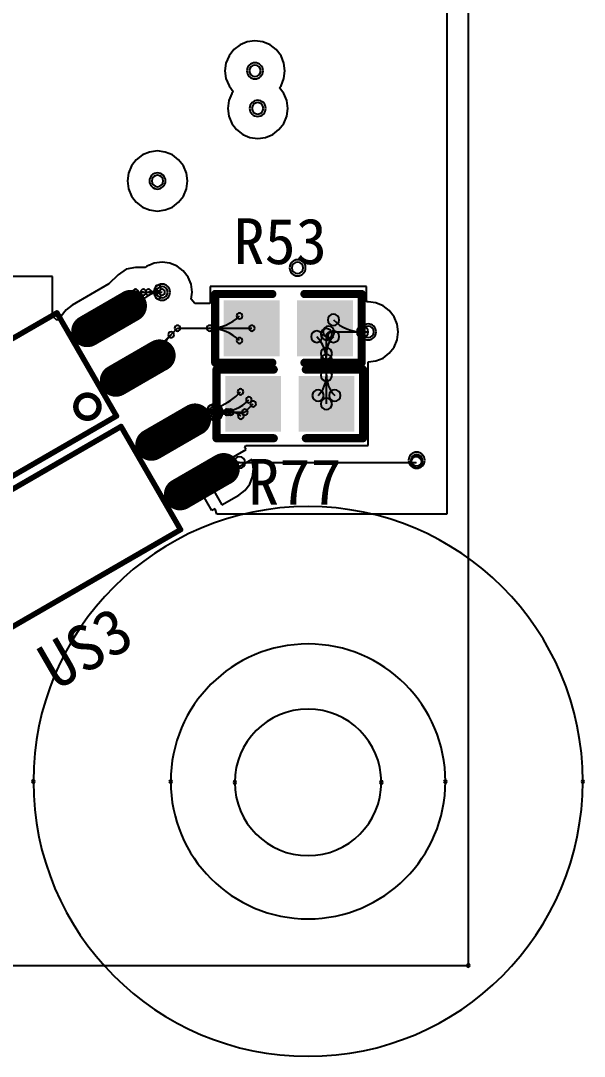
# Model space of a CAD drawing. Header units: inches. Extents: x 32166 to 66782, y 2386 to 7162.
# Drawn here: x 34130.1 to 34185.5, y 3749.4 to 3851.2 of the extents above; entities that cross this region are included whole.
import ezdxf

# ---------------------------------------------------------------- set-up
doc = ezdxf.new("R2010")
doc.units = ezdxf.units.IN
doc.header["$LTSCALE"] = 0.64311
doc.header["$MEASUREMENT"] = 0
for name, color, linetype in [('KEEPOUTLAYER', 6, 'CONTINUOUS'), ('MULTILAYER', 9, 'CONTINUOUS'), ('TOPLAYER', 1, 'CONTINUOUS'), ('TOPOVERLAY', 2, 'CONTINUOUS'), ('TOPPASTE', 8, 'CONTINUOUS'), ('TOPSOLDER', 216, 'CONTINUOUS')]:
    doc.layers.add(name, color=color, linetype=linetype)
doc.styles.get("Standard").update_dxf_attribs({"font": 'txt', "width": 0.8})

msp = doc.modelspace()

# ---------------------------------------------------------------- linework, layer by layer
at = {"layer": 'KEEPOUTLAYER'}
for p, q in [((34174.11, 3758.35), (34174.11, 3965.35)), ((32666.61, 3758.35), (34174.11, 3758.35))]:
    msp.add_line(p, q, dxfattribs=at)
for centre, radius, start, end in [((34158.36, 3776.35), 7.2, 0, 180), ((34151.16, 3776.35), 0.143, 0, 180), ((34151.16, 3776.35), 0.143, 180, 0), ((34158.36, 3776.35), 7.2, 180, 0), ((34165.56, 3776.35), 0.143, 0, 180), ((34165.56, 3776.35), 0.143, 180, 0), ((34174.11, 3758.35), 0.143, 0, 180), ((34174.11, 3758.35), 0.143, 0, 180), ((34174.11, 3758.35), 0.143, 180, 0), ((34174.11, 3758.35), 0.143, 180, 0)]:
    msp.add_arc(centre, radius, start, end, dxfattribs=at)
at = {"layer": 'MULTILAYER'}
for centre, start, end in [((34153.14, 3846.24), 0, 180), ((34153.14, 3846.24), 180, 0), ((34153.41, 3842.55), 0, 180), ((34153.41, 3842.55), 180, 0), ((34143.56, 3835.42), 0, 180), ((34143.56, 3835.42), 180, 0), ((34157.33, 3826.89), 0, 180), ((34157.33, 3826.89), 180, 0), ((34144.01, 3824.5), 0, 180), ((34144.01, 3824.5), 180, 0), ((34164.26, 3820.59), 0, 180), ((34164.26, 3820.59), 180, 0), ((34149.18, 3812.71), 0, 180), ((34149.18, 3812.71), 180, 0), ((34169.03, 3807.99), 0, 180), ((34169.03, 3807.99), 180, 0)]:
    msp.add_arc(centre, 0.562, start, end, dxfattribs=at)
at = {"layer": 'TOPLAYER'}
for p, q in [((34171.99, 3871.84), (34171.99, 3802.68)), ((34152.38, 3849.09), (34151.67, 3848.79)), ((34153.14, 3849.19), (34152.38, 3849.09)), ((34153.91, 3849.09), (34153.14, 3849.19)), ((34154.62, 3848.79), (34153.91, 3849.09)), ((34151.06, 3848.33), (34150.59, 3847.71)), ((34151.67, 3848.79), (34151.06, 3848.33)), ((34155.23, 3848.33), (34154.62, 3848.79)), ((34155.7, 3847.71), (34155.23, 3848.33)), ((34150.29, 3847), (34150.19, 3846.24)), ((34150.59, 3847.71), (34150.29, 3847)), ((34155.99, 3847), (34155.7, 3847.71)), ((34156.09, 3846.24), (34155.99, 3847)), ((34150.19, 3846.24), (34150.29, 3845.48)), ((34155.99, 3845.48), (34156.09, 3846.24)), ((34150.29, 3845.48), (34150.59, 3844.76)), ((34155.7, 3844.76), (34155.99, 3845.48)), ((34150.86, 3844.02), (34150.56, 3843.31)), ((34150.59, 3844.76), (34151.01, 3844.22)), ((34151.01, 3844.22), (34150.86, 3844.02)), ((34155.55, 3844.57), (34155.7, 3844.76)), ((34155.97, 3844.02), (34155.55, 3844.57)), ((34156.26, 3843.31), (34155.97, 3844.02)), ((34150.56, 3843.31), (34150.46, 3842.55)), ((34156.36, 3842.55), (34156.26, 3843.31)), ((34150.46, 3842.55), (34150.56, 3841.79)), ((34150.56, 3841.79), (34150.86, 3841.07)), ((34155.97, 3841.07), (34156.26, 3841.79)), ((34156.26, 3841.79), (34156.36, 3842.55)), ((34150.86, 3841.07), (34151.33, 3840.46)), ((34155.5, 3840.46), (34155.97, 3841.07)), ((34151.33, 3840.46), (34151.94, 3839.99)), ((34151.94, 3839.99), (34152.65, 3839.7)), ((34154.18, 3839.7), (34154.89, 3839.99)), ((34154.89, 3839.99), (34155.5, 3840.46)), ((34152.65, 3839.7), (34153.41, 3839.6)), ((34153.41, 3839.6), (34154.18, 3839.7)), ((34142.08, 3837.97), (34141.47, 3837.5)), ((34142.79, 3838.26), (34142.08, 3837.97)), ((34143.56, 3838.37), (34142.79, 3838.26)), ((34144.32, 3838.26), (34143.56, 3838.37)), ((34145.03, 3837.97), (34144.32, 3838.26)), ((34145.64, 3837.5), (34145.03, 3837.97)), ((34141, 3836.89), (34140.71, 3836.18)), ((34141.47, 3837.5), (34141, 3836.89)), ((34146.11, 3836.89), (34145.64, 3837.5)), ((34146.41, 3836.18), (34146.11, 3836.89)), ((34140.71, 3836.18), (34140.61, 3835.42)), ((34146.51, 3835.42), (34146.41, 3836.18)), ((34140.61, 3835.42), (34140.71, 3834.65)), ((34140.71, 3834.65), (34141, 3833.94)), ((34146.11, 3833.94), (34146.41, 3834.65)), ((34146.41, 3834.65), (34146.51, 3835.42)), ((34141, 3833.94), (34141.47, 3833.33)), ((34145.64, 3833.33), (34146.11, 3833.94)), ((34141.47, 3833.33), (34142.08, 3832.86)), ((34142.08, 3832.86), (34142.79, 3832.57)), ((34144.32, 3832.57), (34145.03, 3832.86)), ((34145.03, 3832.86), (34145.64, 3833.33)), ((34142.79, 3832.57), (34143.56, 3832.46)), ((34143.56, 3832.46), (34144.32, 3832.57)), ((34140.47, 3826.74), (34139.69, 3826.21)), ((34141.4, 3826.92), (34140.47, 3826.74)), ((34142.35, 3826.92), (34141.4, 3826.92)), ((34142.53, 3827.06), (34142.35, 3826.92)), ((34142.67, 3827.12), (34142.53, 3827.06)), ((34142.69, 3827.13), (34142.67, 3827.12)), ((34142.71, 3827.13), (34142.69, 3827.13)), ((34143.24, 3827.35), (34142.71, 3827.13)), ((34144.01, 3827.45), (34143.24, 3827.35)), ((34144.77, 3827.35), (34144.01, 3827.45)), ((34145.48, 3827.06), (34144.77, 3827.35)), ((34146.09, 3826.59), (34145.48, 3827.06)), ((34146.56, 3825.98), (34146.09, 3826.59)), ((34133.25, 3826.03), (34127.27, 3826.03)), ((34133.25, 3822.14), (34133.25, 3826.03)), ((34139.69, 3826.21), (34138.77, 3825.3)), ((34146.86, 3825.27), (34146.56, 3825.98)), ((34138.77, 3825.3), (34135.19, 3823.23)), ((34138.36, 3821.46), (34141.4, 3824.5)), ((34141.4, 3824.5), (34144.01, 3824.5)), ((34146.96, 3824.5), (34146.86, 3825.27)), ((34146.86, 3823.8), (34146.96, 3824.5)), ((34164.11, 3825.04), (34148.74, 3825.04)), ((34148.74, 3825.04), (34148.74, 3823.42)), ((34164.11, 3823.54), (34164.11, 3825.04)), ((34147.24, 3823.37), (34146.86, 3823.8)), ((34164.26, 3823.54), (34164.11, 3823.54)), ((34165.02, 3823.44), (34164.26, 3823.54)), ((34134.58, 3822.76), (34134.11, 3822.15)), ((34135.19, 3823.23), (34134.58, 3822.76)), ((34148.69, 3823.37), (34147.24, 3823.37)), ((34148.74, 3823.42), (34148.69, 3823.38)), ((34148.69, 3823.38), (34148.69, 3823.38)), ((34148.69, 3823.38), (34148.69, 3823.37)), ((34165.73, 3823.14), (34165.02, 3823.44)), ((34166.34, 3822.68), (34165.73, 3823.14)), ((34166.81, 3822.06), (34166.34, 3822.68)), ((34133.67, 3821.75), (34133.25, 3822.14)), ((34133.95, 3821.77), (34133.67, 3821.75)), ((34134.11, 3822.15), (34133.95, 3821.77)), ((34167.11, 3821.35), (34166.81, 3822.06)), ((34141.17, 3816.59), (34145.53, 3820.95)), ((34145.53, 3820.95), (34152.83, 3820.95)), ((34160.16, 3820.36), (34160.39, 3820.59)), ((34160.39, 3820.59), (34164.26, 3820.59)), ((34167.21, 3820.59), (34167.11, 3821.35)), ((34167.11, 3819.83), (34167.21, 3820.59)), ((34160.16, 3813.52), (34160.16, 3820.36)), ((34166.81, 3819.11), (34167.11, 3819.83)), ((34165.73, 3818.03), (34166.34, 3818.5)), ((34166.34, 3818.5), (34166.81, 3819.11)), ((34164.25, 3817.63), (34164.26, 3817.64)), ((34164.25, 3817.61), (34164.25, 3817.63)), ((34164.25, 3809.44), (34164.25, 3817.61)), ((34164.25, 3817.61), (34164.25, 3817.61)), ((34164.26, 3817.64), (34165.02, 3817.74)), ((34165.02, 3817.74), (34165.73, 3818.03)), ((34152.15, 3812.71), (34152.96, 3813.52)), ((34145.11, 3810.75), (34147.07, 3812.71)), ((34147.07, 3812.71), (34152.15, 3812.71)), ((34152.15, 3809.2), (34152.23, 3809.44)), ((34152.23, 3809.44), (34164.25, 3809.44)), ((34147.63, 3806.37), (34152.26, 3809.05)), ((34152.26, 3809.05), (34152.15, 3809.2)), ((34147.92, 3805.88), (34149.8, 3807.76)), ((34152.84, 3808.06), (34148.7, 3805.67)), ((34149.8, 3807.76), (34168.98, 3807.76)), ((34152.91, 3807.88), (34152.84, 3808.06)), ((34153.01, 3807.12), (34152.91, 3807.88)), ((34168.98, 3807.76), (34169.03, 3807.81)), ((34147.92, 3805.88), (34147.63, 3806.37)), ((34152.62, 3805.64), (34152.91, 3806.35)), ((34152.91, 3806.35), (34153.01, 3807.12)), ((34147.42, 3805.6), (34147.92, 3805.88)), ((34148.9, 3803.04), (34147.42, 3805.6)), ((34148.7, 3805.67), (34149.89, 3803.61)), ((34152.15, 3805.03), (34152.62, 3805.64)), ((34149.89, 3803.61), (34151.54, 3804.56)), ((34151.54, 3804.56), (34152.15, 3805.03)), ((34149.23, 3803.23), (34148.9, 3803.04)), ((34149.38, 3802.68), (34149.23, 3803.23)), ((34171.99, 3802.68), (34149.38, 3802.68))]:
    msp.add_line(p, q, dxfattribs=at)
at = {"layer": 'TOPLAYER', "const_width": 2.25}
for points in [[(34136.66, 3820.67), (34140.95, 3823.15)], [(34139.47, 3815.8), (34143.76, 3818.28)], [(34147.25, 3811.99), (34142.96, 3809.51)], [(34150.06, 3807.12), (34145.77, 3804.64)]]:
    msp.add_lwpolyline(points, dxfattribs=at)
at = {"layer": 'TOPLAYER', "const_width": 1.12}
for points in [[(34141.44, 3823.43, 1), (34140.46, 3822.87, 1)], [(34137.15, 3820.96, 1), (34136.17, 3820.39, 1)], [(34144.25, 3818.56, 1), (34143.27, 3818, 1)], [(34139.96, 3816.08, 1), (34138.99, 3815.52, 1)], [(34146.76, 3811.71, 1), (34147.74, 3812.27, 1)], [(34142.47, 3809.23, 1), (34143.45, 3809.8, 1)], [(34149.57, 3806.84, 1), (34150.55, 3807.4, 1)], [(34145.29, 3804.36, 1), (34146.26, 3804.92, 1)]]:
    msp.add_lwpolyline(points, format="xyb", close=True, dxfattribs=at)
at = {"layer": 'TOPLAYER'}
for centre, radius, start, end in [((34153.14, 3846.24), 0.562, 0, 180), ((34153.14, 3846.24), 0.562, 180, 0), ((34153.41, 3842.55), 0.562, 0, 180), ((34153.41, 3842.55), 0.562, 180, 0), ((34143.56, 3835.42), 0.562, 0, 180), ((34143.56, 3835.42), 0.562, 180, 0), ((34157.33, 3826.89), 0.562, 0, 180), ((34157.33, 3826.89), 0.562, 180, 0), ((34142.18, 3822.55), 1.96, 89.9999, 153.9309), ((34142.51, 3823.39), 1.58, 134.9999, 198.9499), ((34141.4, 3824.5), 0.286, 0, 180), ((34141.4, 3824.5), 0.286, 0, 180), ((34141.4, 3824.5), 0.286, 0, 180), ((34141.4, 3824.5), 0.286, 0, 180), ((34141.4, 3824.5), 0.286, 180, 0), ((34141.4, 3824.5), 0.286, 180, 0), ((34141.4, 3824.5), 0.286, 180, 0), ((34141.4, 3824.5), 0.286, 180, 0), ((34141.91, 3823.99), 0.726, 134.9999, 221.1809), ((34144.01, 3821.65), 2.85, 90, 153.931), ((34142.18, 3824.5), 0.286, 0, 180), ((34142.18, 3824.5), 0.286, 180, 0), ((34142.67, 3824.5), 0.286, 0, 180), ((34142.67, 3824.5), 0.286, 0, 180), ((34142.67, 3824.5), 0.286, 180, 0), ((34142.67, 3824.5), 0.286, 180, 0), ((34142.67, 3825.84), 1.34, 270.0004, 315.0004), ((34142.67, 3823.17), 1.34, 44.9996, 89.9996), ((34143.62, 3824.9), 0.286, 0, 180), ((34143.62, 3824.9), 0.286, 180, 0), ((34144.01, 3824.5), 0.562, 0, 180), ((34144.01, 3824.5), 0.562, 180, 0), ((34144.01, 3824.5), 0.286, 0, 180), ((34144.01, 3824.5), 0.286, 0, 180), ((34144.01, 3824.5), 0.286, 180, 0), ((34144.01, 3824.5), 0.286, 180, 0), ((34140.42, 3823.41), 0.286, 0, 180), ((34141.37, 3823.51), 0.286, 0, 180), ((34141.37, 3823.51), 0.286, 180, 0), ((34143.62, 3824.11), 0.286, 0, 180), ((34143.62, 3824.11), 0.286, 180, 0), ((34140.42, 3823.41), 0.286, 180, 0), ((34141.02, 3822.88), 0.286, 0, 180), ((34141.02, 3822.88), 0.286, 180, 0), ((34141.45, 3822.91), 0.286, 0, 180), ((34141.45, 3822.91), 0.286, 180, 0), ((34151.62, 3822.16), 0.286, 0, 180), ((34138.36, 3821.46), 0.286, 0, 180), ((34138.36, 3821.46), 0.286, 180, 0), ((34148.69, 3825.09), 4.14, 270, 315), ((34151.62, 3822.16), 0.286, 180, 0), ((34160.85, 3821.77), 0.562, 0, 180), ((34160.85, 3821.77), 0.562, 180, 0), ((34163.7, 3824.62), 4.03, 225.0001, 270.0001), ((34144.9, 3820.32), 0.286, 0, 180), ((34145.53, 3820.95), 0.286, 0, 180), ((34145.53, 3820.95), 0.286, 0, 180), ((34145.53, 3820.95), 0.286, 180, 0), ((34145.53, 3820.95), 0.286, 180, 0), ((34148.69, 3820.95), 0.286, 0, 180), ((34148.69, 3820.95), 0.286, 0, 180), ((34148.69, 3820.95), 0.286, 180, 0), ((34148.69, 3820.95), 0.286, 180, 0), ((34148.69, 3816.81), 4.14, 45, 90), ((34152.83, 3820.95), 0.286, 0, 180), ((34152.83, 3820.95), 0.286, 180, 0), ((34159.21, 3820.13), 0.562, 0, 180), ((34160.16, 3820.36), 0.562, 0, 180), ((34160.16, 3820.36), 0.562, 0, 180), ((34160.39, 3820.59), 0.562, 0, 180), ((34160.39, 3820.59), 0.562, 0, 180), ((34160.39, 3820.59), 0.562, 180, 0), ((34160.39, 3820.59), 0.562, 180, 0), ((34160.85, 3820.13), 0.562, 0, 180), ((34163.7, 3820.59), 0.562, 0, 180), ((34163.7, 3820.59), 0.562, 180, 0), ((34164.26, 3820.59), 0.562, 0, 180), ((34164.26, 3820.59), 0.562, 0, 180), ((34164.26, 3820.59), 0.562, 180, 0), ((34164.26, 3820.59), 0.562, 180, 0), ((34147.39, 3817.83), 3.52, 135, 180), ((34144.9, 3820.32), 0.286, 180, 0), ((34151.62, 3819.74), 0.286, 0, 180), ((34151.62, 3819.74), 0.286, 180, 0), ((34159.21, 3820.13), 0.562, 180, 0), ((34156.9, 3817.82), 3.26, 359.9999, 44.9999), ((34160.16, 3820.36), 0.562, 180, 0), ((34160.16, 3820.36), 0.562, 180, 0), ((34162.5, 3818.47), 2.34, 135.0001, 180.0001), ((34160.85, 3820.13), 0.562, 180, 0), ((34160.16, 3818.47), 0.562, 0, 180), ((34160.16, 3818.47), 0.562, 180, 0), ((34160.16, 3817.82), 0.562, 0, 180), ((34143.86, 3817.83), 0.286, 0, 180), ((34143.86, 3817.83), 0.286, 180, 0), ((34160.16, 3817.82), 0.562, 180, 0), ((34141.17, 3816.59), 0.286, 0, 180), ((34141.17, 3816.59), 0.286, 180, 0), ((34157.36, 3816.33), 2.8, 315.0002, 0.0002), ((34160.16, 3816.33), 0.562, 0, 180), ((34160.16, 3816.33), 0.562, 0, 180), ((34160.16, 3816.33), 0.562, 180, 0), ((34160.16, 3816.33), 0.562, 180, 0), ((34162.97, 3816.33), 2.8, 179.9998, 224.9998), ((34147.07, 3819.14), 6.43, 270, 316.37), ((34151.72, 3814.71), 0.286, 0, 180), ((34151.72, 3814.71), 0.286, 180, 0), ((34159.34, 3814.35), 0.562, 0, 180), ((34159.34, 3814.35), 0.562, 180, 0), ((34160.98, 3814.35), 0.562, 0, 180), ((34160.98, 3814.35), 0.562, 180, 0), ((34148.79, 3813.11), 0.286, 0, 180), ((34149.18, 3812.71), 0.562, 0, 180), ((34149.57, 3813.11), 0.286, 0, 180), ((34149.74, 3816.6), 3.88, 270, 316.37), ((34152.55, 3813.92), 0.286, 0, 180), ((34152.55, 3813.92), 0.286, 180, 0), ((34152.96, 3813.52), 0.286, 0, 180), ((34152.96, 3813.52), 0.286, 180, 0), ((34160.16, 3813.52), 0.562, 0, 180), ((34160.16, 3813.52), 0.562, 180, 0), ((34147.07, 3812.71), 0.286, 0, 180), ((34147.07, 3812.71), 0.286, 0, 180), ((34147.07, 3812.71), 0.286, 0, 180), ((34147.07, 3812.71), 0.286, 180, 0), ((34147.07, 3812.71), 0.286, 180, 0), ((34147.07, 3812.71), 0.286, 180, 0), ((34147.85, 3812.71), 0.286, 0, 180), ((34147.85, 3812.71), 0.286, 0, 180), ((34147.85, 3812.71), 0.286, 180, 0), ((34147.85, 3812.71), 0.286, 180, 0), ((34150.34, 3808.9), 3.81, 90.0001, 135.0001), ((34147.85, 3814.05), 1.34, 270.0004, 315.0004), ((34147.85, 3811.38), 1.34, 44.9996, 89.9996), ((34148.79, 3813.11), 0.286, 180, 0), ((34148.79, 3812.32), 0.286, 0, 180), ((34148.79, 3812.32), 0.286, 180, 0), ((34149.18, 3812.71), 0.562, 180, 0), ((34149.57, 3813.11), 0.286, 180, 0), ((34149.57, 3812.32), 0.286, 0, 180), ((34149.57, 3812.32), 0.286, 180, 0), ((34149.74, 3812.71), 0.286, 0, 180), ((34149.74, 3812.71), 0.286, 180, 0), ((34150.52, 3814.05), 1.34, 224.9996, 269.9996), ((34150.52, 3811.38), 1.34, 90.0004, 135.0004), ((34150.34, 3812.71), 0.286, 0, 180), ((34150.34, 3812.71), 0.286, 180, 0), ((34150.52, 3812.71), 0.286, 0, 180), ((34150.52, 3812.71), 0.286, 0, 180), ((34150.52, 3812.71), 0.286, 180, 0), ((34150.52, 3812.71), 0.286, 180, 0), ((34150.78, 3812.71), 0.286, 0, 180), ((34150.78, 3812.71), 0.286, 180, 0), ((34150.78, 3811.34), 1.37, 45, 90), ((34151.75, 3812.31), 0.286, 0, 180), ((34151.75, 3812.31), 0.286, 180, 0), ((34152.15, 3812.71), 0.286, 0, 180), ((34152.15, 3812.71), 0.286, 0, 180), ((34152.15, 3812.71), 0.286, 180, 0), ((34152.15, 3812.71), 0.286, 180, 0), ((34147.64, 3811.6), 0.286, 0, 180), ((34147.64, 3811.6), 0.286, 180, 0), ((34145.11, 3810.75), 0.286, 0, 180), ((34145.11, 3810.75), 0.286, 180, 0), ((34149.8, 3807.76), 0.562, 0, 180), ((34149.8, 3807.76), 0.562, 0, 180), ((34151.62, 3807.76), 0.562, 0, 180), ((34168.98, 3807.76), 0.562, 0, 180), ((34168.98, 3807.76), 0.562, 0, 180), ((34169.03, 3807.99), 0.562, 0, 180), ((34169.03, 3807.81), 0.562, 0, 180), ((34149.8, 3807.76), 0.562, 180, 0), ((34149.8, 3807.76), 0.562, 180, 0), ((34150.06, 3807.12), 0.562, 0, 180), ((34151.62, 3805.56), 2.21, 90.0001, 135.0001), ((34151.62, 3807.76), 0.562, 180, 0), ((34168.98, 3807.76), 0.562, 180, 0), ((34168.98, 3807.76), 0.562, 180, 0), ((34169.03, 3807.99), 0.562, 180, 0), ((34169.03, 3807.81), 0.562, 180, 0), ((34147.92, 3805.88), 0.562, 0, 180), ((34150.06, 3807.12), 0.562, 180, 0), ((34147.92, 3805.88), 0.562, 180, 0)]:
    msp.add_arc(centre, radius, start, end, dxfattribs=at)
for points in [[(34150.54, 3818.66), (34155.11, 3818.66), (34150.54, 3823.24), (34155.11, 3823.24)], [(34157.74, 3818.66), (34162.31, 3818.66), (34157.74, 3823.24), (34162.31, 3823.24)], [(34155.25, 3815.81), (34150.68, 3815.81), (34155.25, 3811.24), (34150.68, 3811.24)], [(34162.45, 3815.81), (34157.88, 3815.81), (34162.45, 3811.24), (34157.88, 3811.24)]]:
    msp.add_solid(points, dxfattribs=at)
at = {"layer": 'TOPOVERLAY'}
for points, const_width in [([(34149.23, 3817.57), (34149.23, 3824.32)], 0.8), ([(34149.23, 3824.32), (34154.85, 3824.32)], 0.8), ([(34158, 3824.32), (34163.63, 3824.32)], 0.8), ([(34163.63, 3817.57), (34163.63, 3824.32)], 0.8), ([(34116.53, 3812.56), (34133.68, 3822.46)], 0.539), ([(34133.68, 3822.46), (34139.53, 3812.33)], 0.539), ([(34149.23, 3817.57), (34154.85, 3817.57)], 0.8), ([(34158, 3817.57), (34163.63, 3817.57)], 0.8), ([(34149.36, 3816.9), (34154.99, 3816.9)], 0.8), ([(34149.36, 3810.15), (34149.36, 3816.9)], 0.8), ([(34158.14, 3816.9), (34163.76, 3816.9)], 0.8), ([(34163.76, 3810.15), (34163.76, 3816.9)], 0.8), ([(34122.38, 3802.43), (34139.53, 3812.33)], 0.539), ([(34139.98, 3811.3), (34122.83, 3801.4)], 0.539), ([(34145.83, 3801.17), (34139.98, 3811.3)], 0.539), ([(34149.36, 3810.15), (34154.99, 3810.15)], 0.8), ([(34158.14, 3810.15), (34163.76, 3810.15)], 0.8), ([(34145.83, 3801.17), (34128.68, 3791.27)], 0.539)]:
    msp.add_lwpolyline(points, dxfattribs=dict(at, const_width=const_width))
for points, const_width in [([(34149.23, 3824.52, 1), (34149.23, 3824.12, 1)], 0.4), ([(34149.23, 3824.52, 1), (34149.23, 3824.12, 1)], 0.4), ([(34154.85, 3824.52, 1), (34154.85, 3824.12, 1)], 0.4), ([(34158, 3824.52, 1), (34158, 3824.12, 1)], 0.4), ([(34163.63, 3824.52, 1), (34163.63, 3824.12, 1)], 0.4), ([(34163.63, 3824.52, 1), (34163.63, 3824.12, 1)], 0.4), ([(34133.8, 3822.53, 1), (34133.56, 3822.39, 1)], 0.27), ([(34133.8, 3822.53, 1), (34133.56, 3822.39, 1)], 0.27), ([(34149.23, 3817.77, 1), (34149.23, 3817.37, 1)], 0.4), ([(34149.23, 3817.77, 1), (34149.23, 3817.37, 1)], 0.4), ([(34154.85, 3817.77, 1), (34154.85, 3817.37, 1)], 0.4), ([(34158, 3817.77, 1), (34158, 3817.37, 1)], 0.4), ([(34163.63, 3817.77, 1), (34163.63, 3817.37, 1)], 0.4), ([(34163.63, 3817.77, 1), (34163.63, 3817.37, 1)], 0.4), ([(34149.36, 3816.7, 1), (34149.36, 3817.1, 1)], 0.4), ([(34149.36, 3816.7, 1), (34149.36, 3817.1, 1)], 0.4), ([(34154.99, 3816.7, 1), (34154.99, 3817.1, 1)], 0.4), ([(34158.14, 3816.7, 1), (34158.14, 3817.1, 1)], 0.4), ([(34163.76, 3816.7, 1), (34163.76, 3817.1, 1)], 0.4), ([(34163.76, 3816.7, 1), (34163.76, 3817.1, 1)], 0.4), ([(34135.69, 3812.68, 1), (34137.66, 3813.82, 1)], 0.539), ([(34137.78, 3813.89, 1), (34137.55, 3813.76, 1)], 0.27), ([(34135.81, 3812.75, 1), (34135.57, 3812.62, 1)], 0.27), ([(34139.65, 3812.4, 1), (34139.41, 3812.26, 1)], 0.27), ([(34139.65, 3812.4, 1), (34139.41, 3812.26, 1)], 0.27), ([(34139.86, 3811.23, 1), (34140.1, 3811.37, 1)], 0.27), ([(34139.86, 3811.23, 1), (34140.1, 3811.37, 1)], 0.27), ([(34149.36, 3809.95, 1), (34149.36, 3810.35, 1)], 0.4), ([(34149.36, 3809.95, 1), (34149.36, 3810.35, 1)], 0.4), ([(34154.99, 3809.95, 1), (34154.99, 3810.35, 1)], 0.4), ([(34158.14, 3809.95, 1), (34158.14, 3810.35, 1)], 0.4), ([(34163.76, 3809.95, 1), (34163.76, 3810.35, 1)], 0.4), ([(34163.76, 3809.95, 1), (34163.76, 3810.35, 1)], 0.4), ([(34145.71, 3801.1, 1), (34145.95, 3801.24, 1)], 0.27), ([(34145.71, 3801.1, 1), (34145.95, 3801.24, 1)], 0.27)]:
    msp.add_lwpolyline(points, format="xyb", close=True, dxfattribs=dict(at, const_width=const_width))
for centre, radius, start, end in [((34158.36, 3776.44), 27, 0, 180), ((34158.36, 3776.44), 13.5, 0, 180), ((34131.36, 3776.44), 0.143, 0, 180), ((34131.36, 3776.44), 0.143, 180, 0), ((34158.36, 3776.44), 27, 180, 0), ((34144.86, 3776.44), 0.143, 0, 180), ((34144.86, 3776.44), 0.143, 180, 0), ((34158.36, 3776.44), 13.5, 180, 0), ((34171.86, 3776.44), 0.143, 0, 180), ((34171.86, 3776.44), 0.143, 180, 0), ((34185.36, 3776.44), 0.143, 0, 180), ((34185.36, 3776.44), 0.143, 180, 0)]:
    msp.add_arc(centre, radius, start, end, dxfattribs=at)
at = {"layer": 'TOPPASTE', "const_width": 2.25}
for points in [[(34136.66, 3820.67), (34140.95, 3823.15)], [(34139.47, 3815.8), (34143.76, 3818.28)], [(34147.25, 3811.99), (34142.96, 3809.51)], [(34150.06, 3807.12), (34145.77, 3804.64)]]:
    msp.add_lwpolyline(points, dxfattribs=at)
at = {"layer": 'TOPPASTE', "const_width": 1.12}
for points in [[(34141.44, 3823.43, 1), (34140.46, 3822.87, 1)], [(34137.15, 3820.96, 1), (34136.17, 3820.39, 1)], [(34144.25, 3818.56, 1), (34143.27, 3818, 1)], [(34139.96, 3816.08, 1), (34138.99, 3815.52, 1)], [(34146.76, 3811.71, 1), (34147.74, 3812.27, 1)], [(34142.47, 3809.23, 1), (34143.45, 3809.8, 1)], [(34149.57, 3806.84, 1), (34150.55, 3807.4, 1)], [(34145.29, 3804.36, 1), (34146.26, 3804.92, 1)]]:
    msp.add_lwpolyline(points, format="xyb", close=True, dxfattribs=at)
at = {"layer": 'TOPPASTE'}
for points in [[(34150.54, 3818.66), (34155.11, 3818.66), (34150.54, 3823.24), (34155.11, 3823.24)], [(34157.74, 3818.66), (34162.31, 3818.66), (34157.74, 3823.24), (34162.31, 3823.24)], [(34155.25, 3815.81), (34150.68, 3815.81), (34155.25, 3811.24), (34150.68, 3811.24)], [(34162.45, 3815.81), (34157.88, 3815.81), (34162.45, 3811.24), (34157.88, 3811.24)]]:
    msp.add_solid(points, dxfattribs=at)
at = {"layer": 'TOPSOLDER', "const_width": 3.16}
for points in [[(34136.66, 3820.67), (34140.95, 3823.15)], [(34139.47, 3815.8), (34143.76, 3818.28)], [(34147.25, 3811.99), (34142.96, 3809.51)], [(34150.06, 3807.12), (34145.77, 3804.64)]]:
    msp.add_lwpolyline(points, dxfattribs=at)
at = {"layer": 'TOPSOLDER', "const_width": 1.58}
for points in [[(34141.63, 3823.54, 1), (34140.26, 3822.75, 1)], [(34137.35, 3821.07, 1), (34135.98, 3820.28, 1)], [(34144.45, 3818.67, 1), (34143.08, 3817.88, 1)], [(34140.16, 3816.2, 1), (34138.79, 3815.41, 1)], [(34146.56, 3811.59, 1), (34147.93, 3812.38, 1)], [(34142.28, 3809.12, 1), (34143.65, 3809.91, 1)], [(34149.38, 3806.72, 1), (34150.75, 3807.51, 1)], [(34145.09, 3804.25, 1), (34146.46, 3805.04, 1)]]:
    msp.add_lwpolyline(points, format="xyb", close=True, dxfattribs=at)
at = {"layer": 'TOPSOLDER'}
for centre, start, end in [((34153.14, 3846.24), 0, 180), ((34153.14, 3846.24), 180, 0), ((34153.41, 3842.55), 0, 180), ((34153.41, 3842.55), 180, 0), ((34143.56, 3835.42), 0, 180), ((34143.56, 3835.42), 180, 0), ((34157.33, 3826.89), 0, 180), ((34157.33, 3826.89), 180, 0), ((34144.01, 3824.5), 0, 180), ((34144.01, 3824.5), 180, 0), ((34164.26, 3820.59), 0, 180), ((34164.26, 3820.59), 180, 0), ((34149.18, 3812.71), 0, 180), ((34149.18, 3812.71), 180, 0), ((34169.03, 3807.99), 0, 180), ((34169.03, 3807.99), 180, 0)]:
    msp.add_arc(centre, 0.791, start, end, dxfattribs=at)
for points in [[(34150.08, 3818.21), (34155.57, 3818.21), (34150.08, 3823.69), (34155.57, 3823.69)], [(34157.28, 3818.21), (34162.77, 3818.21), (34157.28, 3823.69), (34162.77, 3823.69)], [(34155.71, 3816.27), (34150.22, 3816.27), (34155.71, 3810.78), (34150.22, 3810.78)], [(34162.91, 3816.27), (34157.42, 3816.27), (34162.91, 3810.78), (34157.42, 3810.78)]]:
    msp.add_solid(points, dxfattribs=at)

# ---------------------------------------------------------------- texts
at = {"layer": 'TOPOVERLAY'}
for s, rotation, p in [('R53', 360, (34151.03, 3827.25)), ('R77', 360, (34152.47, 3803.62)), ('US3', 30, (34133.61, 3785.35))]:
    msp.add_text(s, height=4.5, rotation=rotation, dxfattribs=at).set_placement(p)

doc.saveas('drawing.dxf')
